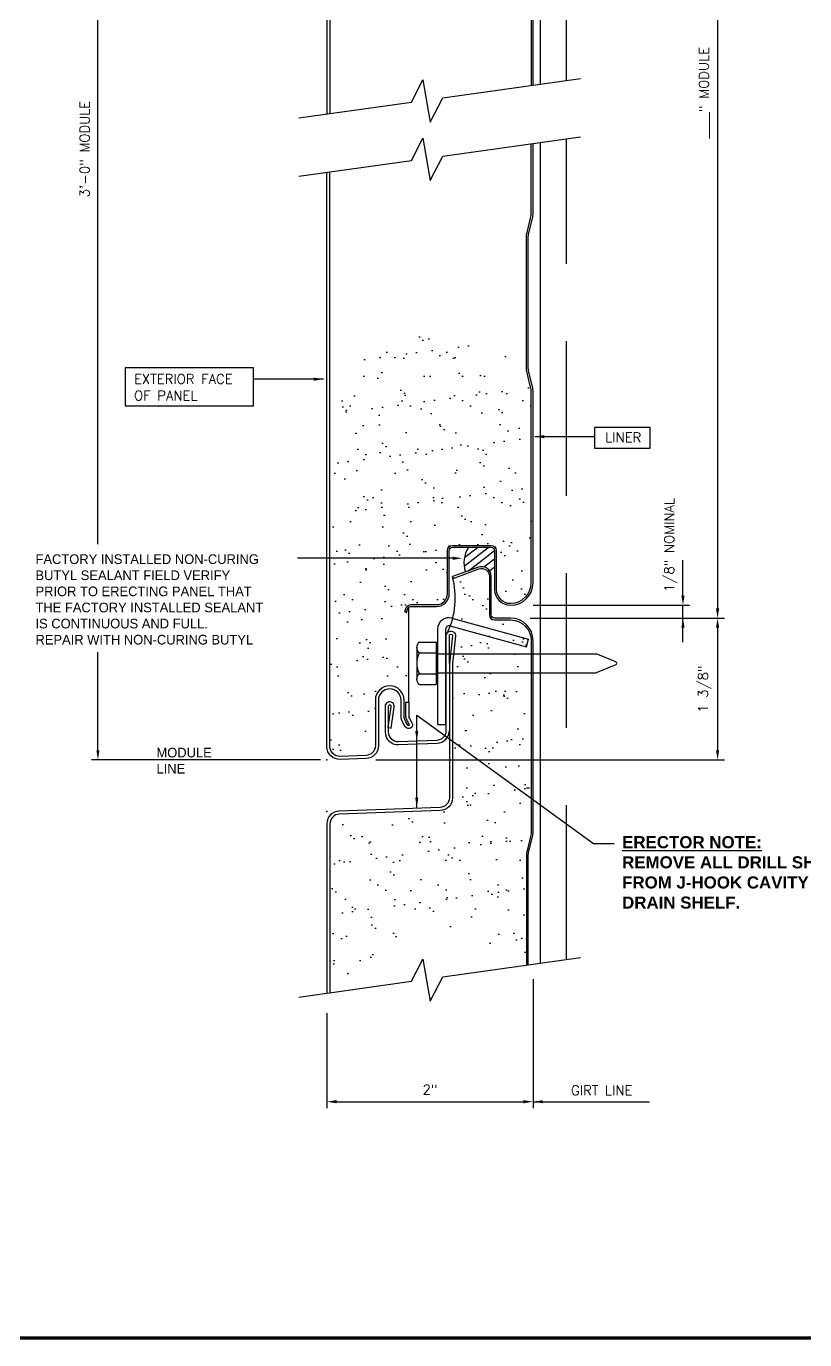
# Model space of a CAD drawing. Header units: inches. Extents: x 0 to 10293, y 0 to 4182.
# Drawn here: x 71.3 to 101.5, y -0.1 to 50.9 of the extents above; entities that cross this region are included whole.
import ezdxf

# ---------------------------------------------------------------- set-up
doc = ezdxf.new("R2010")
doc.units = ezdxf.units.IN
doc.header["$LTSCALE"] = 48
doc.header["$MEASUREMENT"] = 0
doc.linetypes.add('HIDDEN2', pattern=[0.1875, 0.125, -0.0625])
doc.layers.add('FAST', color=1, linetype='Continuous')
doc.styles.add('SIMPLEX', font='SIMPLEX.SHX')
doc.dimstyles.new('CENTRIA', dxfattribs={"dimscale": 4, "dimtxt": 0.09375, "dimasz": 0.0938, "dimexe": 0.18, "dimexo": 0.0625, "dimgap": 0.0625, "dimtad": 3, "dimdec": 4, "dimzin": 1, "dimdsep": 46, "dimlunit": 4, "dimtxsty": 'SIMPLEX', "dimcen": 0.09, "dimclrt": 2, "dimadec": 0, "dimazin": 0, "dimtfac": 1, "dimtdec": 4, "dimtmove": 0, "dimatfit": 3, "dimfxl": 0, "dimtolj": 1, "dimtzin": 0, "dimarcsym": 0})
pattern_1 = [(37.5, (-6.1137, -8.8879), (-0.047245, 1.445118), [0, -1.14, 0, -1.275, 0, -1.21875]), (7.5, (-6.1137, -8.8879), (1.327333, 2.11661), [0, -0.615, 0, -1.0275, 0, -0.39375]), (327.5, (-7.0362, -8.8879), (2.335606, 0.004244), [0, -0.375, 0, -1.35, 0, -1.7625]), (317.5, (-7.0362, -8.8879), (2.254595, 0.658257), [0, -0.1875, 0, -0.885, 0, -1.0125])]

# ---------------------------------------------------------------- blocks, each defined once
blk = doc.blocks.new('CLIPFAST')
at = {"layer": 'FAST', "color": 4, "linetype": 'Continuous'}
for p, q in [((-0.19, 0.153), (-0.19, -0.153)), ((-0.162, 0.204), (0, 0.204)), ((0, 0.204), (0, -0.204)), ((-0.162, 0.102), (0, 0.102)), ((0, 0.092), (1.552, 0.092)), ((1.74, 0.015), (1.552, 0.092)), ((-0.162, -0.102), (0, -0.102)), ((0, -0.093), (1.552, -0.093)), ((1.74, -0.015), (1.552, -0.093)), ((-0.162, -0.204), (0, -0.204))]:
    blk.add_line(p, q, dxfattribs=at)
for centre, radius, start, end in [((-0.13, 0.153), 0.0604, 122.1802, 237.8198), ((0.009, 0), 0.199, 149.1274, 210.8726), ((1.734, 0), 0.016, 292.5, 67.5), ((-0.13, -0.153), 0.0604, 122.1802, 237.8198)]:
    blk.add_arc(centre, radius, start, end, dxfattribs=at)

msp = doc.modelspace()

# ---------------------------------------------------------------- hatches: boundary and pattern name
at = {"linetype": 'Continuous'}
h = msp.add_hatch(dxfattribs=at)
h.set_pattern_fill('AR-SAND', color=4, scale=0.75, style=0)
h.set_pattern_definition(pattern_1)
h.paths.add_polyline_path([(90.86878, 36.71554, 0.06132136), (90.84477, 36.91054), (90.70588, 37.46611, -0.06132136), (90.68128, 37.66596), (90.68128, 37.90361), (86.85259, 39.15881), (83.09977, 37.4857), (83.18489, 36.42479), (83.06539, 34.93596, 0.04007455), (83.06539, 34.91611), (83.18489, 33.42779), (83.0654, 31.93896, 0.04006761), (83.0654, 31.91912), (83.18489, 30.43029), (83.0654, 28.94147, 0.04006067), (83.0654, 28.92163), (83.18489, 27.43229), (83.06539, 25.94345, 0.04007455), (83.06539, 25.92361), (83.18489, 24.43529), (83.06861, 22.98653, 0.44826235), (83.45647, 22.58067), (84.45784, 22.61548, 0.40407377), (84.82078, 22.99125), (84.82078, 24.76068, -1), (85.93678, 24.76068), (85.93678, 24.14505, 0.13497157), (85.98963, 23.95282), (86.08689, 23.78932, 0.99999965), (86.13846, 23.81999), (86.0412, 23.9835, -0.13497157), (85.99678, 24.14505), (85.99678, 24.67164), (86.11678, 24.67164), (86.11678, 28.3622, 0.11197509), (86.08708, 28.31609), (86.03195, 28.16463), (85.9643, 28.18926), (86.01942, 28.34071, -0.31529879), (86.2036, 28.46968), (87.19478, 28.46968, 0.41421356), (87.61878, 28.89368), (87.61878, 30.56768, -0.41421356), (87.81478, 30.76368), (89.31678, 30.76368, -0.41421356), (89.51278, 30.56768), (89.51278, 29.06568, 0.4161512), (90.0644, 28.51769, 0.41581705), (90.86878, 29.31768)])
h = msp.add_hatch(dxfattribs=at)
h.set_pattern_fill('AR-SAND', color=4, scale=0.75, style=0)
h.set_pattern_definition(pattern_1)
h.paths.add_polyline_path([(90.86878, 27.06768, 0.41421356), (90.06578, 27.87068), (89.44078, 27.87068, -0.41421356), (89.24378, 28.06768), (89.24378, 29.44219, 0.52056705), (88.83714, 29.72691), (87.83414, 29.36185, -0.17802046), (87.61436, 27.37757, -0.74448532), (87.93165, 27.24241), (87.81278, 26.18378), (87.81278, 20.97172, -0.40402623), (87.33409, 20.47602), (83.43025, 20.33969, 0.42751096), (83.06857, 19.93384), (83.18487, 18.48487), (83.06538, 16.99604, 0.04006761), (83.06538, 16.97619), (83.18487, 15.48737), (83.06538, 13.99854, 0.04006761), (83.06538, 13.97869), (83.11084, 13.41231), (86.61262, 16.42031), (90.68128, 14.48195), (90.68128, 18.71554, -0.06132136), (90.70588, 18.91539), (90.84477, 19.47096, 0.06132136), (90.86878, 19.66596)])

# ---------------------------------------------------------------- linework, layer by layer
for p, q in [((91.23146, 48.67158), (91.23146, 78.20084)), ((98.09643, 64.4189), (98.09643, 28.31678)), ((74.06002, 30.8108), (74.06002, 64.17863)), ((91.23146, 14.54878), (91.23146, 46.4093)), ((87.82075, 30.26523), (81.79485, 30.26523)), ((96.75367, 28.81768), (96.75367, 30.19268)), ((85.9643, 28.18926), (86.03195, 28.16463)), ((90.94078, 28.44268), (97.00367, 28.44268)), ((96.75367, 27.00819), (96.75367, 28.44268)), ((90.83111, 27.94178), (97.00367, 27.94178)), ((91.08111, 27.94178), (98.35834, 27.94178)), ((98.09643, 27.56678), (98.09643, 22.81468)), ((74.06002, 22.81468), (74.06002, 26.62807)), ((82.69078, 22.43968), (73.81002, 22.43968)), ((84.84035, 22.43968), (98.35834, 22.43968)), ((90.94078, 13.93654), (90.94078, 8.92376)), ((82.94078, 12.60992), (82.94078, 8.92376)), ((83.31578, 9.17376), (90.56578, 9.17376))]:
    msp.add_line(p, q, dxfattribs=at)
at = {"linetype": 'HIDDEN2'}
for p, q in [((92.23146, 48.81134), (92.23146, 78.3406)), ((92.23146, 14.68854), (92.23146, 46.54906))]:
    msp.add_line(p, q, dxfattribs=at)
at = {"color": 4}
for p, q in [((88.26507, 29.96252), (89.19258, 30.68868)), ((88.27755, 30.2898), (88.78704, 30.68868)), ((88.44027, 29.78218), (89.44077, 30.56548)), ((89.03485, 29.93018), (89.4409, 30.24808)), ((89.24982, 29.78097), (89.4409, 29.93057)), ((86.11678, 24.66864), (86.11678, 28.3622))]:
    msp.add_line(p, q, dxfattribs=at)
at = {"color": 4, "linetype": 'Continuous'}
for p, q in [((87.70692, 27.63977), (90.67822, 26.82626)), ((87.78931, 27.9407), (90.76061, 27.12718)), ((87.23818, 27.52018), (87.23818, 23.81192)), ((87.55018, 23.81192), (87.55018, 27.52018)), ((90.67822, 26.82626), (90.76061, 27.12718)), ((87.23818, 23.81192), (87.55018, 23.81192))]:
    msp.add_line(p, q, dxfattribs=at)
at = {"linetype": 'Continuous'}
for points in [[(87.69278, 68.30145), (87.69278, 69.37345, -1.05753525), (87.8124, 69.36676), (87.69278, 68.30145), (87.69278, 65.69788), (87.69278, 63.08267, -0.40402623), (87.3299, 62.7069), (83.41947, 62.57035, 0.40402623), (82.94078, 62.07465), (82.94078, 47.51128)], [(85.31878, 65.80545), (85.43814, 66.61672, 1.07584414), (85.31878, 66.62545), (85.31878, 65.64575, 0.42441196), (85.70782, 65.26998), (87.20982, 65.32211, 0.40408819), (87.57278, 65.69788), (87.57278, 69.37345, -1.05753525), (87.93165, 69.35337), (87.81278, 68.29474), (87.81278, 63.08267, -0.40402623), (87.33409, 62.58698), (83.42365, 62.45042, 0.40402623), (83.06078, 62.07465), (83.06078, 47.52809)], [(86.11678, 24.66864), (86.11678, 24.14205, 0.13497157), (86.14433, 24.04185), (86.24159, 23.87835, -1), (85.98376, 23.72497), (85.8865, 23.88847, -0.13497157), (85.81678, 24.14205), (85.81678, 24.75768, 1), (84.94078, 24.75768), (84.94078, 22.98825, -0.40407377), (84.46201, 22.49255), (83.45401, 22.45751, -0.42442659), (82.94078, 22.95321), (82.94078, 45.24901)], [(86.11678, 24.66864), (85.99678, 24.66864), (85.99678, 24.14205, 0.13497157), (86.0412, 23.9805), (86.13846, 23.81699, -1), (86.08689, 23.78632), (85.98963, 23.94982, -0.13497157), (85.93678, 24.14205), (85.93678, 24.75768, 1), (84.82078, 24.75768), (84.82078, 22.98825, -0.40407377), (84.45784, 22.61248), (83.44984, 22.57744, -0.42442659), (83.06078, 22.95321), (83.06078, 45.26582)], [(87.69278, 26.1875), (87.69278, 27.2595, -1.05753525), (87.8124, 27.2528), (87.69278, 26.1875), (87.69278, 23.58392), (87.69278, 20.96872, -0.40402623), (87.3299, 20.59295), (83.41947, 20.45639, 0.40402623), (82.94078, 19.96069), (82.94078, 13.38849)], [(85.31878, 23.6915), (85.43814, 24.50276, 1.07584414), (85.31878, 24.5115), (85.31878, 23.53179, 0.42441196), (85.70782, 23.15602), (87.20982, 23.20815, 0.40408819), (87.57278, 23.58392), (87.57278, 27.2595, -1.05753525), (87.93165, 27.23941), (87.81278, 26.18078), (87.81278, 20.96872, -0.40402623), (87.33409, 20.47302), (83.42365, 20.33646, 0.40402623), (83.06078, 19.96069), (83.06078, 13.4053)], [(85.31878, 23.6915), (85.4375, 23.67403), (85.55686, 24.4853, 1.07584414), (85.19878, 24.5115), (85.19878, 23.53179, 0.42441196), (85.71198, 23.03609), (87.21398, 23.08822, 0.40408819), (87.69278, 23.58392, 0.40408819)]]:
    msp.add_lwpolyline(points, format="xyb", dxfattribs=at)
msp.add_lwpolyline([(90.86878, 54.8295), (90.86878, 48.62089)])
for points in [[(90.94078, 48.63095), (90.94078, 54.8295, 0.06132136)], [(85.9643, 28.18926), (86.01942, 28.34071, -0.31529879), (86.2036, 28.46968), (87.19478, 28.46968, 0.41421356), (87.61878, 28.89368), (87.61878, 30.56768, -0.41421356), (87.81478, 30.76368), (89.31678, 30.76368, -0.41421356), (89.51278, 30.56768), (89.51278, 29.06568, 0.41421356), (90.06078, 28.51768), (90.06878, 28.51768, 0.41421356), (90.86878, 29.31768), (90.86878, 36.71554, 0.06132136), (90.84477, 36.91054), (90.70588, 37.46611, -0.06132136), (90.68128, 37.66596), (90.68128, 42.71554, -0.06132136), (90.70588, 42.91539), (90.84477, 43.47096, 0.06132136), (90.86878, 43.66596), (90.86878, 46.36868)], [(86.03195, 28.16463), (86.08708, 28.31609, -0.31529879), (86.2036, 28.39768), (86.81578, 28.39768), (87.19478, 28.39768, 0.41421356), (87.69078, 28.89368), (87.69078, 30.56768, -0.41421356), (87.81478, 30.69168), (89.31678, 30.69168, -0.41421356), (89.44078, 30.56768), (89.44078, 29.06568, 0.41421356), (90.06078, 28.44568), (90.06878, 28.44568, 0.41421356), (90.94078, 29.31768), (90.94078, 36.71554, 0.06132136), (90.91462, 36.928), (90.77573, 37.48357, -0.06132136), (90.75328, 37.66596), (90.75328, 42.71554, -0.06132136), (90.77573, 42.89793), (90.91462, 43.4535, 0.06132136), (90.94078, 43.66596), (90.94078, 46.36868)], [(90.75328, 14.48195), (90.75328, 18.71554, -0.06132136), (90.77573, 18.89793), (90.91462, 19.4535, 0.06132136), (90.94078, 19.66596), (90.94078, 27.06768, 0.41421356), (90.06578, 27.94268), (89.44078, 27.94268, -0.41421356), (89.31578, 28.06768), (89.31578, 29.5695, 0.52051694), (88.8166, 29.91909), (87.8094, 29.55268), (87.83402, 29.48501), (88.84121, 29.85142, -0.52051694), (89.24378, 29.5695), (89.24378, 28.06768, 0.41421356), (89.44078, 27.87068), (90.06578, 27.87068, -0.41421356), (90.86878, 27.06768), (90.86878, 19.66596, -0.06132136), (90.84477, 19.47096), (90.70588, 18.91539, 0.06132136), (90.68128, 18.71554), (90.68128, 14.47189)]]:
    msp.add_lwpolyline(points, format="xyb")
for points in [[(81.85323, 47.3589), (86.21804, 47.97047), (86.66813, 48.83249), (86.94416, 47.19556), (87.437, 48.14126), (92.77762, 48.88767)], [(81.85323, 45.09663), (86.21804, 45.7082), (86.66813, 46.57022), (86.94416, 44.93329), (87.437, 45.87899), (92.77762, 46.6254)], [(81.85323, 13.23611), (86.21804, 13.84768), (86.66813, 14.7097), (86.94416, 13.07277), (87.437, 14.01847), (92.77762, 14.76487)]]:
    msp.add_lwpolyline(points, dxfattribs=at)
for points in [[(75.12247, 36.17894), (80.0885, 36.17894), (80.0885, 37.65795), (75.12247, 37.65795)], [(93.32676, 34.53772), (95.48372, 34.53772), (95.48372, 35.33989), (93.32676, 35.33989)]]:
    msp.add_lwpolyline(points, close=True, dxfattribs=at)
at = {"const_width": 0.128}
msp.add_lwpolyline([(136, 0), (0, 0)], dxfattribs=at)
at = {"color": 4}
msp.add_arc((89.40085, 30.08309), 1.14216, 147.980299, 197.702192, dxfattribs=at)
at = {"color": 4, "linetype": 'Continuous'}
for centre, radius, start, end in [((84.83864, 28.72289), 3.08447, 334.000488, 15.606053), ((87.67418, 27.52018), 0.436, 74.688132, 180), ((87.67418, 27.52018), 0.124, 74.688132, 180)]:
    msp.add_arc(centre, radius, start, end, dxfattribs=at)
for p in [(82.94078, 22.44268), (82.94078, 22.43968), (82.94078, 20.44268)]:
    msp.add_point(p)
at = {"linetype": 'Continuous'}
for points in [[(87.82075, 30.32773), (88.19575, 30.26523), (87.82075, 30.20273)], [(96.69117, 28.81768), (96.81617, 28.81768), (96.75367, 28.44268)], [(98.03393, 28.31678), (98.15893, 28.31678), (98.09643, 27.94178)], [(96.69117, 27.56678), (96.81617, 27.56678), (96.75367, 27.94178)], [(98.03393, 27.56678), (98.15893, 27.56678), (98.09643, 27.94178)], [(73.99752, 22.81468), (74.12252, 22.81468), (74.06002, 22.43968)], [(98.03393, 22.81468), (98.15893, 22.81468), (98.09643, 22.43968)], [(83.31578, 9.23626), (83.31578, 9.11126), (82.94078, 9.17376)], [(90.56578, 9.23626), (90.56578, 9.11126), (90.94078, 9.17376)]]:
    msp.add_solid(points, dxfattribs=at)
at = {"layer": 'Defpoints'}
msp.add_line((0, 0), (10200, 0), dxfattribs=at)

# ---------------------------------------------------------------- block references
at = {"xscale": 4, "yscale": 4, "zscale": 4}
msp.add_blockref('CLIPFAST', (87.18395, 26.18765), dxfattribs=at)

# ---------------------------------------------------------------- texts
at = {"linetype": 'Continuous', "style": 'SIMPLEX'}
for s, p in [('EXTERIOR FACE', (75.46074, 37.03819)), ('OF PANEL', (75.46074, 36.39533)), ('LINER', (93.73903, 34.76664)), ('GIRT LINE', (92.41107, 9.42718))]:
    msp.add_text(s, height=0.375, dxfattribs=at).set_placement(p)
at = {"linetype": 'Continuous', "char_height": 0.375, "attachment_point": 5, "rotation": 90, "style": 'SIMPLEX'}
for s, insert in [('\\A1;____" MODULE', (97.58216, 48.33161)), ('3\'-0" MODULE', (73.54579, 46.14759)), ('1/8" NOMINAL', (96.28144, 30.78146)), ('1 3/8"', (97.59633, 25.19073))]:
    msp.add_mtext(s, dxfattribs=dict(at, insert=insert))
at = {"linetype": 'Continuous', "char_height": 0.375, "attachment_point": 1}
for s, insert in [('FACTORY INSTALLED NON-CURING \\PBUTYL SEALANT FIELD VERIFY \\PPRIOR TO ERECTING PANEL THAT \\PTHE FACTORY INSTALLED SEALANT \\PIS CONTINUOUS AND FULL.\\PREPAIR WITH NON-CURING BUTYL', (71.63801, 30.41948)), ('MODULE\\PLINE', (76.33088, 22.91124))]:
    msp.add_mtext(s, dxfattribs=dict(at, insert=insert))
at = {"linetype": 'Continuous', "insert": (94.39218, 19.48104), "char_height": 0.46875, "width": 12.476, "attachment_point": 1, "style": 'SIMPLEX'}
msp.add_mtext('\\fArial|b1|i0|c0|p34;\\LERECTOR NOTE:\\P\\lREMOVE ALL DRILL SHAVINGS \\PFROM J-HOOK CAVITY AND \\PDRAIN SHELF.', dxfattribs=at)
at = {"linetype": 'Continuous', "insert": (86.94078, 9.64698), "char_height": 0.375, "attachment_point": 5, "style": 'SIMPLEX'}
msp.add_mtext('\\A1;2"', dxfattribs=at)

# ---------------------------------------------------------------- leaders
at = {"linetype": 'Continuous'}
for points, override in [([(82.80755, 37.21728), (80.07489, 37.21728)], {"dimscale": 4, "dimasz": 0.09375, "dimexe": 0.0625, "dimcen": 0.09375, "dimtofl": 1}), ([(91.00637, 34.98689), (93.33585, 34.98689)], {"dimscale": 4, "dimasz": 0.09375, "dimexe": 0.0625, "dimcen": 0.09375, "dimtofl": 1}), ([(86.42712, 20.59665), (86.42712, 24.1805), (93.27888, 19.18959), (94.08858, 19.18959)], {"dimscale": 4, "dimasz": 0.09375, "dimexe": 0.0625, "dimdec": 3, "dimcen": 0.09375, "dimtofl": 1}), ([(86.42712, 23.18399), (86.42712, 24.1805)], {"dimscale": 4, "dimasz": 0.09375, "dimexe": 0.0625, "dimdec": 3, "dimcen": 0.09375, "dimtofl": 1}), ([(90.94078, 9.17376), (95.45368, 9.17376)], {"dimscale": 4, "dimasz": 0.09375, "dimexe": 0.0625, "dimcen": 0.09375, "dimtofl": 1})]:
    msp.add_leader(points, dimstyle='CENTRIA', override=override, dxfattribs=at)

doc.saveas('drawing.dxf')
